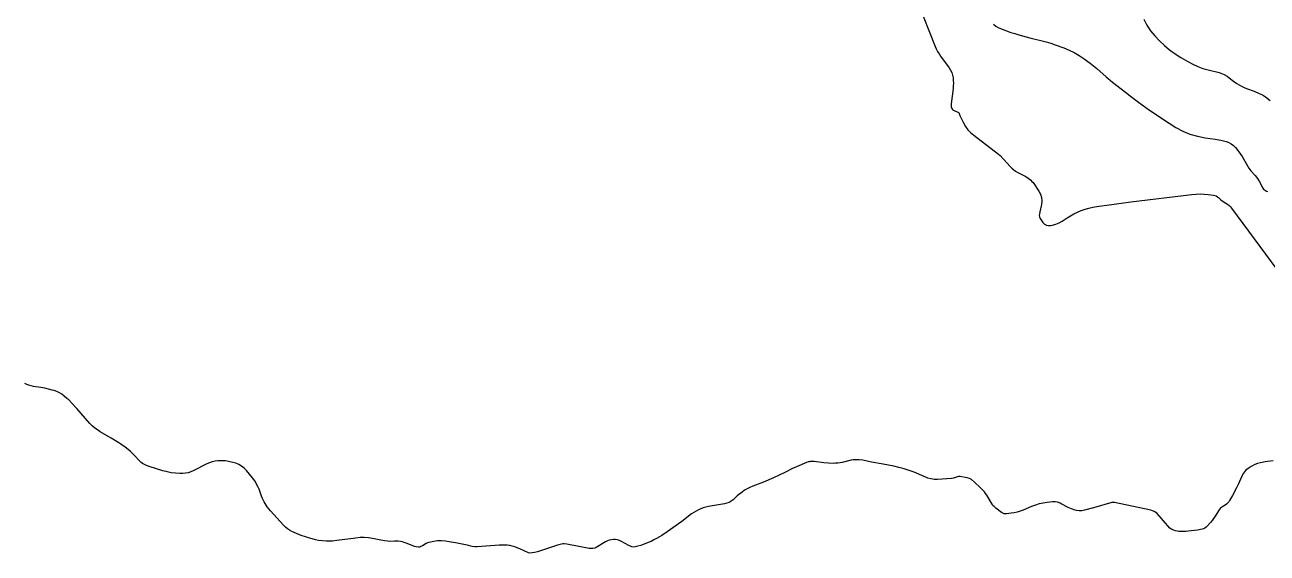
# Model space of a CAD drawing. Header units: centimetres. Extents: x 0 to 1311401, y -389375 to 85618.
# Drawn here: x 636992 to 657917, y -211592 to -202693 of the extents above; entities that cross this region are included whole.
import ezdxf

# ---------------------------------------------------------------- set-up
doc = ezdxf.new("R2010")
doc.units = ezdxf.units.CM
doc.header["$LTSCALE"] = 4
doc.layers.add('CURVAS-INTERMEDIARIAS', color=39, linetype='Continuous')

msp = doc.modelspace()

# ---------------------------------------------------------------- linework, layer by layer
at = {"layer": 'CURVAS-INTERMEDIARIAS'}
for points, elevation in [([(652027.911, -202307.053), (652322.294, -203055.133), (652341.928, -203099.512), (652363.929, -203142.545), (652389.472, -203183.576), (652417.378, -203223.28), (652560.915, -203417.008), (652584.646, -203455.779), (652604.139, -203496.2), (652617.283, -203539.117), (652626.2, -203583.685), (652630.03, -203629.564), (652631.581, -203675.438), (652629.71, -203721.288), (652625.559, -203767.142), (652592.969, -204021.074), (652591.916, -204038.353), (652592.369, -204055.493), (652595.101, -204072.417), (652599.338, -204089.202), (652606.531, -204104.254), (652615.759, -204117.451), (652628.058, -204127.851), (652642.393, -204136.387), (652708.988, -204164.984), (652718.55, -204170.996), (652726.415, -204178.348), (652731.741, -204187.703), (652741.169, -204221.714), (652750.322, -204243.928), (652801.542, -204346.224), (652836.346, -204405.05), (652875.965, -204459.86), (652922.796, -204508.654), (652974.444, -204553.433), (653393.847, -204869.077), (653416.896, -204891.071), (653589.209, -205080.069), (653617.709, -205108.38), (653647.825, -205134.638), (653680.364, -205157.817), (653714.541, -205178.936), (653771.529, -205210.106), (653843.357, -205244.068), (653870.872, -205259.934), (653915.372, -205290.075), (653936.789, -205308.28), (653955.827, -205328.945), (653973.292, -205351.265), (654070.15, -205491.97), (654097.791, -205545.733), (654115.87, -205601.328), (654119.599, -205659.665), (654113.766, -205719.833), (654086.14, -205843.455), (654079.949, -205881.473), (654079.063, -205903.829), (654082.897, -205925.872), (654096.135, -205956.867), (654139.235, -206020.215), (654167.53, -206047.88), (654199.044, -206067.119), (654235.373, -206073.727), (654274.901, -206071.907), (654303.9, -206064.868), (654359.769, -206047.832), (654413.781, -206026.744), (654465.01, -205999.598), (654514.383, -205968.401), (654546.046, -205945.729), (654602.578, -205908.698), (654660.833, -205874.955), (654721.682, -205846.15), (654784.256, -205820.633), (654848.641, -205799.576), (654913.682, -205781.113), (654979.706, -205766.541), (655046.377, -205754.562), (655338.352, -205711.618), (655623.045, -205673.249), (656650.155, -205548.9), (656718.748, -205543.194), (656787.337, -205540.863), (656855.914, -205543.586), (656924.478, -205549.672), (657011.197, -205560.621), (657035.25, -205566.148), (657057.903, -205574.538), (657078.475, -205587.226), (657097.637, -205602.775), (657134.081, -205638.117), (657158.494, -205657.717), (657222.664, -205696.873), (657249.339, -205714.651), (657274.278, -205734.368), (657296.599, -205757.007), (657317.173, -205781.594), (658269.044, -207073.901)], 77538.659), ([(653307.713, -202684.102), (653344.359, -202712.427), (653384.601, -202735.336), (653427.25, -202754.645), (653601.698, -202819.206), (653666.012, -202841.331), (653731.297, -202860.453), (653919.027, -202910.825), (654193.502, -202980.573), (654270.617, -203002.863), (654346.883, -203027.885), (654489.477, -203079.823), (654579.868, -203117.811), (654667.879, -203160.286), (654752.307, -203209.487), (654834.356, -203263.174), (654936.188, -203337.39), (654991.834, -203381.042), (655045.675, -203426.894), (655203.776, -203568.766), (655313.099, -203658.828), (655528.095, -203827.221), (655638.047, -203911.024), (655749.196, -203993.234), (655935.407, -204127.395), (656044.514, -204203.594), (656154.634, -204278.256), (656378.946, -204421.451), (656495.227, -204483.062), (656615.186, -204534.305), (656740.653, -204569.995), (656869.79, -204595.306), (657039.231, -204617.449), (657133.595, -204633.489), (657226.441, -204656.759), (657270.13, -204673.839), (657310.909, -204695.427), (657347.297, -204723.776), (657380.773, -204756.645), (657440.226, -204832.53), (657492.952, -204912.787), (657610.335, -205107.046), (657642.784, -205149.809), (657714.185, -205230.637), (657753.345, -205281.622), (657770.075, -205306.878), (657785.023, -205333.222), (657832.721, -205429.841), (657843.598, -205445.908), (657856.558, -205460.352), (657870.906, -205473.704), (657886.925, -205485.085), (657903.676, -205495.03), (657921.538, -205502.799)], 77438.995), ([(655837.73, -202596.781), (655891.581, -202697.07), (655952.231, -202792.484), (656023.077, -202880.598), (656100.71, -202963.844), (656185.939, -203040.264), (656274.267, -203112.634), (656367.243, -203178.931), (656463.311, -203241.166), (656580.595, -203311.669), (656662.986, -203356.095), (656747.555, -203395.147), (656835.394, -203426.157), (656925.409, -203451.803), (657108.689, -203495.212), (657166.675, -203516.208), (657193.908, -203530.583), (657241.641, -203559.628), (657278.603, -203585.144), (657350.438, -203639.316), (657407.338, -203678.923), (657445.907, -203703.529), (657485.513, -203726.148), (657526.671, -203745.79), (657568.877, -203763.437), (657698.942, -203812.483), (657783.464, -203846.853), (657837.586, -203873.897), (657888.068, -203907.261), (657967.716, -203967.092)], 77339.331), ([(658015.474, -210039.07), (657884.04, -210055.882), (657804.127, -210070.524), (657755.525, -210083.722), (657708.456, -210101.623), (657645.641, -210131.352), (657596.737, -210163.579), (657553.591, -210201.177), (657519.053, -210246.821), (657490.275, -210297.825), (657434.248, -210423.874), (657401.892, -210491.123), (657331.188, -210622.609), (657284.556, -210703.772), (657269.093, -210726.477), (657251.662, -210747.267), (657231.296, -210765.184), (657208.972, -210781.189), (657151.779, -210817.632), (657124.617, -210840.841), (657110.267, -210859.768), (657040.59, -210971.214), (656989.895, -211043.975), (656961.754, -211078.192), (656907.6, -211137.361), (656888.16, -211154.71), (656867.258, -211169.599), (656844.163, -211180.779), (656819.607, -211189.5), (656741.644, -211205.546), (656585.266, -211223.741), (656548.41, -211226.46), (656474.491, -211228.294), (656430.523, -211226.497), (656401.385, -211222.768), (656372.794, -211216.017), (656344.566, -211207.247), (656309.576, -211192.564), (656291.939, -211182.04), (656276.192, -211168.855), (656061.322, -210926.966), (656039.287, -210906.397), (656013.9, -210890.144), (655986.117, -210877.979), (655956.984, -210869.558), (655343.403, -210737.036), (655321.673, -210736.873), (655300.344, -210740.799), (654992.775, -210829.601), (654842.568, -210869.692), (654796.509, -210877.897), (654749.737, -210879.1), (654703.296, -210873.299), (654680.628, -210867.683), (654619.036, -210845.798), (654564.988, -210821.474), (654447.708, -210759.02), (654427.995, -210749.805), (654387.363, -210734.172), (654345.477, -210725.159), (654302.633, -210725.617), (654210.187, -210736.951), (654143.033, -210748.03), (654076.842, -210762.734), (654012.082, -210782.86), (653948.296, -210806.602), (653805.477, -210866.615), (653756.662, -210884.862), (653707.125, -210900.432), (653656.493, -210911.998), (653605.14, -210920.879), (653528.143, -210931.042), (653501.714, -210931.299), (653488.783, -210928.88), (653463.629, -210919.927), (653440.3, -210906.913), (653345.397, -210833.652), (653315.916, -210807.633), (653298.152, -210788.359), (653282.703, -210767.303), (653194.173, -210614.596), (653175.05, -210586.71), (653153.934, -210560.29), (653131.501, -210534.853), (653083.968, -210486.122), (652987.068, -210393.824), (652938.736, -210353.975), (652903.41, -210333.262), (652864.232, -210321.333), (652746.743, -210300.181), (652732.283, -210299.395), (652718.082, -210302.205), (652653.269, -210325.747), (652635.995, -210330.431), (652600.505, -210335.521), (652364.597, -210351.138), (652310.268, -210351.006), (652283.321, -210347.975), (652252.993, -210342.728), (652203.918, -210329.296), (652180.151, -210320.295), (652063.284, -210268.72), (651969.362, -210230.151), (651886.268, -210198.638), (651801.583, -210171.676), (651715.707, -210148.589), (651629.036, -210128.71), (651449.335, -210091.435), (651250.737, -210059.295), (651107.725, -210028.665), (651042.156, -210019.859), (651009.273, -210018.245), (650976.527, -210018.734), (650943.979, -210022.381), (650911.568, -210028.141), (650761.165, -210062.49), (650722.675, -210069.884), (650683.981, -210075.477), (650645.004, -210078.372), (650605.821, -210079.477), (650527.301, -210076.7), (650449.073, -210069.438), (650288.431, -210049.862), (650254.67, -210047.731), (650220.894, -210049.52), (650204.186, -210052.13), (650187.72, -210055.676), (650155.787, -210066.531), (649986.906, -210137.987), (649921.595, -210167.569), (649794.693, -210234.413), (649600.395, -210326.055), (649430.943, -210396.543), (649251.004, -210464.821), (649203.488, -210484.484), (649157.528, -210506.968), (649113.891, -210533.671), (649071.8, -210563.194), (648991.023, -210627.732), (648920.614, -210693.862), (648888.033, -210718.979), (648852.766, -210739.435), (648815.286, -210752.934), (648776.1, -210762.288), (648505.281, -210808.834), (648461.917, -210818.196), (648419.389, -210830.115), (648378.141, -210845.858), (648337.718, -210864.155), (648260.309, -210908.043), (648223.305, -210932.687), (648056.085, -211057.374), (647810.724, -211233.212), (647723.851, -211292.125), (647679.109, -211319.537), (647633.726, -211345.928), (647587.317, -211370.406), (647540.218, -211393.349), (647492.07, -211414.02), (647365.587, -211460.985), (647317.423, -211475.43), (647271.471, -211486.787), (647244.112, -211489.721), (647216.893, -211485.697), (647203.502, -211481.43), (647165.065, -211464.449), (647041.936, -211396.404), (647009.582, -211381.712), (646976.348, -211370.527), (646941.784, -211364.619), (646906.328, -211362.226), (646870.993, -211365.49), (646836.694, -211372.361), (646803.921, -211384.632), (646772.185, -211400.51), (646616.805, -211495.337), (646592.467, -211505.507), (646557.717, -211514.768), (646533.405, -211516.511), (646496.492, -211511.801), (646119.281, -211439.628), (646075.265, -211435.674), (646053.295, -211437.251), (646009.515, -211445.685), (645966.328, -211457.604), (645628.893, -211570.433), (645576.187, -211582.306), (645495.477, -211592.321), (645475.771, -211587.952), (645327.621, -211518.793), (645286.663, -211501.579), (645244.992, -211486.576), (645202.283, -211474.887), (645158.872, -211465.409), (645114.835, -211459.323), (645070.701, -211455.459), (645026.393, -211454.958), (644981.984, -211456.698), (644609.28, -211485.896), (644573.668, -211486.484), (644523.77, -211479.863), (644503.247, -211475.252), (644463.162, -211462.365), (644442.691, -211457.418), (644246.602, -211420.31), (644141.085, -211402.483), (644075.372, -211393.143), (644009.276, -211387.25), (643988.275, -211386.705), (643943.2, -211387.117), (643910.361, -211390.254), (643825.676, -211404.45), (643799.247, -211410.91), (643773.606, -211419.36), (643749.146, -211430.794), (643687.6, -211468.582), (643661.549, -211482.875), (643643.218, -211489.219), (643623.889, -211490.929), (643581.098, -211487.424), (643554.494, -211480.453), (643515.595, -211465.809), (643414.015, -211422.004), (643383.16, -211410.61), (643351.779, -211401.52), (643319.596, -211395.89), (643278.81, -211392.178), (643220.624, -211391.029), (643133.492, -211393.564), (643104.647, -211392.473), (643047.491, -211383.771), (642959.347, -211365.17), (642849.369, -211344.391), (642779.695, -211334.766), (642709.907, -211329.599), (642639.939, -211331.119), (642569.856, -211337.097), (642246.926, -211380.17), (642175.884, -211387.826), (642128.388, -211391.195), (642067.159, -211391.542), (642006.123, -211387.059), (641940.842, -211377.576), (641888.791, -211365.824), (641792.349, -211339.306), (641646.194, -211292.872), (641565.218, -211262.846), (641525.794, -211245.277), (641486.913, -211226.421), (641449.837, -211204.755), (641414.582, -211180.7), (641382.066, -211153.057), (641351.371, -211123.023), (641127.5, -210879.38), (641099.352, -210845.702), (641074.47, -210809.546), (641025.495, -210729.171), (640995.996, -210673.291), (640980.027, -210634.474), (640952.222, -210548.401), (640938.701, -210513.948), (640922.765, -210480.549), (640863.478, -210376.276), (640828.362, -210323.585), (640724.932, -210198.652), (640686.74, -210158.943), (640643.758, -210124.481), (640596.33, -210096.972), (640544.896, -210077.976), (640497.198, -210064.879), (640421.11, -210046.63), (640369.797, -210037.74), (640343.985, -210035.203), (640292.072, -210035.162), (640244.569, -210038.013), (640195.559, -210043.981), (640147.581, -210053.798), (640101.156, -210069.365), (640055.753, -210088.78), (639827.078, -210205.876), (639785.274, -210224.192), (639742.409, -210238.207), (639697.943, -210245.744), (639652.409, -210248.969), (639600.575, -210248.77), (639528.773, -210245.289), (639457.629, -210237.591), (639387.456, -210223.587), (639317.92, -210205.372), (639085.174, -210133.135), (639038.679, -210115.994), (639016.248, -210105.527), (638973.25, -210081.025), (638953.239, -210066.728), (638934.684, -210050.581), (638829.23, -209938.531), (638772.295, -209881.222), (638731.852, -209845.8), (638683.084, -209808.091), (638611.084, -209756.574), (638573.984, -209732.462), (638444.253, -209654.502), (638260.684, -209547.524), (638213.847, -209517.417), (638169.287, -209484.529), (638128.121, -209447.474), (638089.222, -209407.644), (637865.727, -209153.075), (637786.309, -209067.036), (637730.944, -209012.095), (637702.126, -208985.834), (637656.025, -208946.032), (637616.346, -208916.569), (637574.734, -208890.711), (637530.197, -208870.263), (637483.736, -208853.432), (637453.484, -208844.591), (637390.08, -208827.631), (637326.251, -208812.649), (637261.792, -208800.632), (637138.438, -208782.917), (637098.736, -208775.249), (637060.073, -208764.541), (637022.967, -208749.296), (636992.216, -208733.702)], 77538.659)]:
    msp.add_lwpolyline(points, dxfattribs=dict(at, elevation=elevation))

doc.saveas('drawing.dxf')
